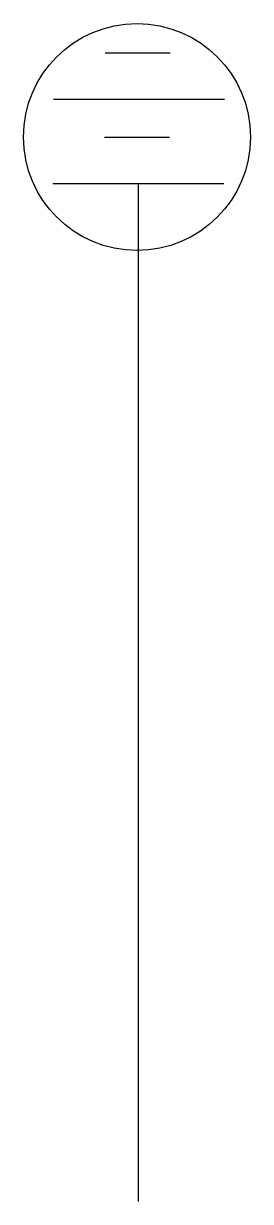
# Model space of a CAD drawing. Header units: millimetres. Extents: x -2 to 1.9, y 0 to 20.3.
import ezdxf

# ---------------------------------------------------------------- set-up
doc = ezdxf.new("R2010")
doc.units = ezdxf.units.MM

msp = doc.modelspace()

# ---------------------------------------------------------------- linework, layer by layer
at = {"lineweight": -3}
for p, q in [((-0.571, 19.81), (0.551, 19.81)), ((-1.462, 19.008), (1.488, 19.008)), ((-0.582, 18.357), (0.54, 18.357)), ((-1.473, 17.555), (1.477, 17.555)), ((0, 17.555), (0, 0))]:
    msp.add_line(p, q, dxfattribs=at)
msp.add_circle((-0.021, 18.357), 1.957, dxfattribs=at)

doc.saveas('drawing.dxf')
